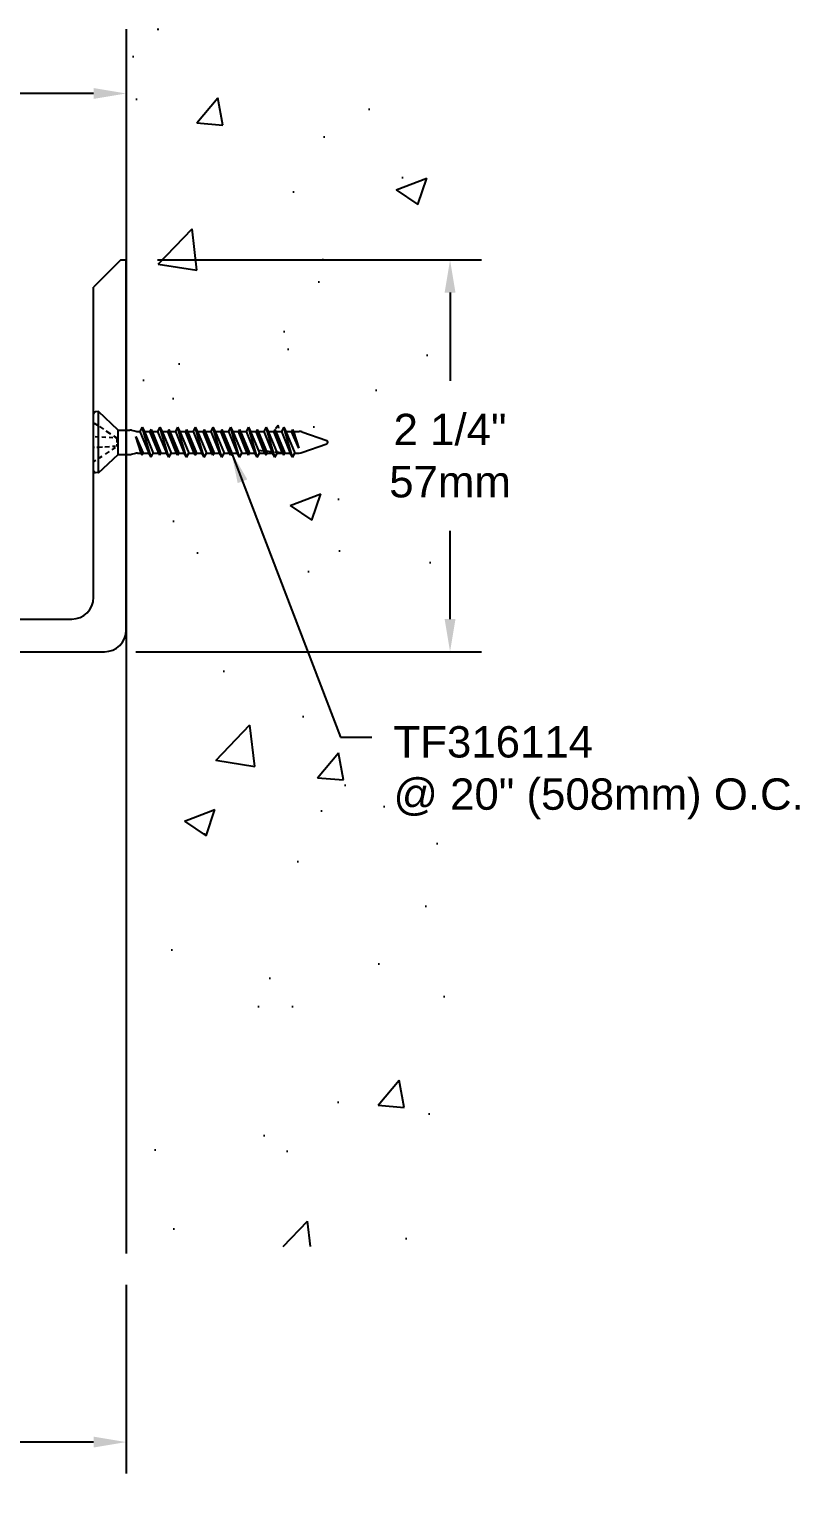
# Model space of a CAD drawing. Header units: inches. Extents: x -2.2 to 23.4, y 0.8 to 10.
# Drawn here: x 6.27 to 10.7, y 0.77 to 9.16 of the extents above; entities that cross this region are included whole.
import ezdxf

# ---------------------------------------------------------------- set-up
doc = ezdxf.new("R2010")
doc.units = ezdxf.units.IN
doc.header["$MEASUREMENT"] = 0
for name, color, linetype in [('Anchors', 4, 'Continuous'), ('Conditions', 1, 'Continuous'), ('Dimensions', 3, 'Continuous'), ('Metals', 7, 'Continuous'), ('Text', 2, 'Continuous')]:
    doc.layers.add(name, color=color, linetype=linetype)
doc.styles.add('ARIAL', font='arial.ttf')
doc.dimstyles.new('ARIAL', dxfattribs={"dimtxt": 0.18, "dimasz": 0.1875, "dimexe": 0.18, "dimexo": 0.18, "dimgap": 0.1875, "dimtad": 0, "dimtih": 1, "dimtoh": 1, "dimdec": 4, "dimzin": 0, "dimdsep": 46, "dimlunit": 4, "dimtxsty": 'ARIAL', "dimcen": 0.09, "dimadec": 0, "dimazin": 0, "dimtfac": 1, "dimtdec": 4, "dimtofl": 0, "dimtmove": 0, "dimatfit": 3, "dimfxl": 0, "dimfrac": 2, "dimtolj": 1, "dimtzin": 0, "dimarcsym": 0})
doc.dimstyles.get("Standard").update_dxf_attribs({"dimtxt": 0.125, "dimasz": 0.125, "dimexe": 0.125, "dimexo": 0.125, "dimgap": 0.125, "dimtad": 0, "dimtih": 1, "dimtoh": 1, "dimdec": 4, "dimzin": 0, "dimdsep": 46, "dimlunit": 4, "dimtxsty": 'ARIAL', "dimcen": 0.09, "dimadec": 0, "dimazin": 0, "dimtfac": 1, "dimtdec": 4, "dimtofl": 0, "dimtmove": 0, "dimatfit": 3, "dimfxl": 0, "dimfrac": 2, "dimtolj": 1, "dimtzin": 0, "dimarcsym": 0})

# ---------------------------------------------------------------- blocks, each defined once
blk = doc.blocks.new('TF-316114')
for p, q in [((-0.1634, 0), (0.1634, 0)), ((-0.1042, -0.0127), (-0.1125, 0)), ((-0.1762, -0.0285), (-0.1747, -0.0103)), ((-0.1762, -0.0285), (0.1762, -0.0285)), ((-0.1762, -0.0285), (-0.0698, -0.141)), ((-0.0815, -0.0472), (-0.0915, -0.0321)), ((-0.0533, -0.0902), (-0.0691, -0.0662)), ((-0.0308, -0.0055), (-0.0311, -0.0002)), ((-0.0297, -0.0263), (-0.0301, -0.0195)), ((-0.0284, -0.051), (-0.0294, -0.0323)), ((-0.0263, -0.091), (-0.0277, -0.065)), ((0.0274, -0.0703), (0.0286, -0.0479)), ((0.0297, -0.0255), (0.0306, -0.0085)), ((0.0662, -0.0707), (0.0485, -0.0976)), ((0.0698, -0.141), (0.1762, -0.0285)), ((0.0898, -0.0346), (0.0746, -0.0579)), ((0.1095, -0.0045), (0.0979, -0.0223)), ((0.1762, -0.0285), (0.1747, -0.0103)), ((-0.0698, -0.141), (0.0698, -0.141)), ((-0.0698, -0.141), (-0.0698, -0.2081)), ((-0.0307, -0.1248), (-0.0441, -0.1044)), ((-0.0245, -0.1261), (-0.0253, -0.1097)), ((-0.024, -0.135), (-0.0107, -0.135)), ((-0.0018, -0.135), (0.0183, -0.135)), ((0.0373, -0.1147), (0.024, -0.135)), ((0.024, -0.135), (0.0245, -0.1246)), ((0.0253, -0.1104), (0.0264, -0.0896)), ((0.0698, -0.141), (0.0698, -0.2081)), ((-0.0737, -0.2796), (0.0321, -0.2431)), ((-0.0687, -0.2177), (-0.0633, -0.2437)), ((-0.0623, -0.2734), (0.0321, -0.2431)), ((0.0321, -0.2431), (-0.0623, -0.2858)), ((0.0687, -0.2177), (0.0633, -0.2437)), ((-0.0863, -0.3304), (0.0862, -0.2796)), ((-0.0863, -0.3304), (-0.0623, -0.3175)), ((-0.0863, -0.3304), (-0.0623, -0.3433)), ((-0.0737, -0.2796), (-0.0623, -0.2734)), ((-0.0737, -0.2796), (-0.0623, -0.2858)), ((-0.0737, -0.3812), (0.0737, -0.3304)), ((-0.0623, -0.2533), (-0.0623, -0.2734)), ((0.0622, -0.2667), (-0.0623, -0.3175)), ((-0.0623, -0.2858), (-0.0623, -0.3175)), ((0.0622, -0.2925), (-0.0623, -0.3433)), ((-0.0623, -0.375), (0.0622, -0.3242)), ((0.0622, -0.2925), (0.0622, -0.3242)), ((0.0737, -0.3304), (0.0622, -0.3242)), ((0.0737, -0.3304), (0.0622, -0.3365)), ((0.0622, -0.2533), (0.0622, -0.2667)), ((0.0862, -0.2796), (0.0622, -0.2667)), ((0.0862, -0.2796), (0.0622, -0.2925)), ((-0.0863, -0.4319), (0.0862, -0.3812)), ((-0.0863, -0.4319), (-0.0623, -0.419)), ((-0.0737, -0.3812), (-0.0623, -0.375)), ((-0.0737, -0.3812), (-0.0623, -0.3873)), ((0.0622, -0.3365), (-0.0623, -0.3873)), ((-0.0623, -0.3433), (-0.0623, -0.375)), ((0.0622, -0.3682), (-0.0623, -0.419)), ((-0.0623, -0.3873), (-0.0623, -0.419)), ((0.0622, -0.3941), (-0.0623, -0.4449)), ((0.0622, -0.3365), (0.0622, -0.3682)), ((0.0862, -0.3812), (0.0622, -0.3682)), ((0.0862, -0.3812), (0.0622, -0.3941)), ((0.0622, -0.3941), (0.0622, -0.4258)), ((-0.0863, -0.4319), (-0.0623, -0.4449)), ((-0.0863, -0.5335), (0.0862, -0.4827)), ((-0.0737, -0.4827), (0.0737, -0.4319)), ((-0.0737, -0.4827), (-0.0623, -0.4766)), ((-0.0737, -0.4827), (-0.0623, -0.4889)), ((-0.0623, -0.4766), (0.0622, -0.4258)), ((0.0622, -0.4381), (-0.0623, -0.4889)), ((-0.0623, -0.4449), (-0.0623, -0.4766)), ((0.0622, -0.4698), (-0.0623, -0.5206)), ((-0.0623, -0.4889), (-0.0623, -0.5206)), ((0.0622, -0.4956), (-0.0623, -0.5464)), ((0.0737, -0.4319), (0.0622, -0.4258)), ((0.0737, -0.4319), (0.0622, -0.4381)), ((0.0622, -0.4381), (0.0622, -0.4698)), ((0.0862, -0.4827), (0.0622, -0.4698)), ((0.0862, -0.4827), (0.0622, -0.4956)), ((0.0622, -0.4956), (0.0622, -0.5273)), ((-0.0863, -0.5335), (-0.0623, -0.5206)), ((-0.0863, -0.5335), (-0.0623, -0.5464)), ((-0.0863, -0.6351), (0.0862, -0.5843)), ((-0.0737, -0.5843), (0.0737, -0.5335)), ((-0.0737, -0.5843), (-0.0623, -0.5781)), ((-0.0737, -0.5843), (-0.0623, -0.5904)), ((-0.0623, -0.5781), (0.0622, -0.5273)), ((0.0622, -0.5397), (-0.0623, -0.5904)), ((-0.0623, -0.5464), (-0.0623, -0.5781)), ((0.0622, -0.5714), (-0.0623, -0.6221)), ((0.0737, -0.5335), (0.0622, -0.5273)), ((0.0737, -0.5335), (0.0622, -0.5397)), ((0.0622, -0.5397), (0.0622, -0.5714)), ((0.0862, -0.5843), (0.0622, -0.5714)), ((0.0862, -0.5843), (0.0622, -0.5972)), ((-0.0863, -0.6351), (-0.0623, -0.6221)), ((-0.0863, -0.6351), (-0.0623, -0.648)), ((-0.0737, -0.6858), (0.0737, -0.6351)), ((-0.0623, -0.5904), (-0.0623, -0.6221)), ((0.0622, -0.5972), (-0.0623, -0.648)), ((-0.0623, -0.6797), (0.0622, -0.6289)), ((0.0622, -0.6412), (-0.0623, -0.692)), ((-0.0623, -0.648), (-0.0623, -0.6797)), ((0.0622, -0.5972), (0.0622, -0.6289)), ((0.0737, -0.6351), (0.0622, -0.6289)), ((0.0737, -0.6351), (0.0622, -0.6412)), ((0.0622, -0.6412), (0.0622, -0.6729)), ((-0.0863, -0.7366), (0.0862, -0.6858)), ((-0.0863, -0.7366), (-0.0623, -0.7237)), ((-0.0863, -0.7366), (-0.0623, -0.7495)), ((-0.0737, -0.6858), (-0.0623, -0.6797)), ((-0.0737, -0.6858), (-0.0623, -0.692)), ((-0.0737, -0.7874), (0.0737, -0.7366)), ((0.0622, -0.6729), (-0.0623, -0.7237)), ((-0.0623, -0.692), (-0.0623, -0.7237)), ((0.0622, -0.6988), (-0.0623, -0.7495)), ((-0.0623, -0.7812), (0.0622, -0.7305)), ((0.0622, -0.7428), (-0.0623, -0.7936)), ((-0.0623, -0.7495), (-0.0623, -0.7812)), ((0.0862, -0.6858), (0.0622, -0.6729)), ((0.0862, -0.6858), (0.0622, -0.6988)), ((0.0622, -0.6988), (0.0622, -0.7305)), ((0.0737, -0.7366), (0.0622, -0.7305)), ((0.0737, -0.7366), (0.0622, -0.7428)), ((0.0622, -0.7428), (0.0622, -0.7745)), ((-0.0863, -0.8382), (0.0862, -0.7874)), ((-0.0863, -0.8382), (-0.0623, -0.8253)), ((-0.0863, -0.8382), (-0.0623, -0.8511)), ((-0.0737, -0.7874), (-0.0623, -0.7812)), ((-0.0737, -0.7874), (-0.0623, -0.7936)), ((-0.0737, -0.889), (0.0737, -0.8382)), ((0.0622, -0.7745), (-0.0623, -0.8253)), ((-0.0623, -0.7936), (-0.0623, -0.8253)), ((0.0622, -0.8003), (-0.0623, -0.8511)), ((-0.0623, -0.8828), (0.0622, -0.832)), ((0.0862, -0.7874), (0.0622, -0.7745)), ((0.0862, -0.7874), (0.0622, -0.8003)), ((0.0622, -0.8003), (0.0622, -0.832)), ((0.0737, -0.8382), (0.0622, -0.832)), ((0.0737, -0.8382), (0.0622, -0.8444)), ((-0.0863, -0.9397), (0.0862, -0.889)), ((-0.0737, -0.889), (-0.0623, -0.8828)), ((-0.0737, -0.889), (-0.0623, -0.8951)), ((0.0622, -0.8444), (-0.0623, -0.8951)), ((-0.0623, -0.8511), (-0.0623, -0.8828)), ((0.0622, -0.876), (-0.0623, -0.9268)), ((-0.0623, -0.8951), (-0.0623, -0.9268)), ((0.0622, -0.9019), (-0.0623, -0.9527)), ((0.0622, -0.8444), (0.0622, -0.876)), ((0.0862, -0.889), (0.0622, -0.876)), ((0.0862, -0.889), (0.0622, -0.9019)), ((0.0622, -0.9019), (0.0622, -0.9336)), ((-0.0863, -0.9397), (-0.0623, -0.9268)), ((-0.0863, -0.9397), (-0.0623, -0.9527)), ((-0.0863, -1.0413), (0.0862, -0.9905)), ((-0.0737, -0.9905), (0.0737, -0.9397)), ((-0.0737, -0.9905), (-0.0623, -0.9844)), ((-0.0737, -0.9905), (-0.0623, -0.9967)), ((-0.0623, -0.9844), (0.0622, -0.9336)), ((0.0622, -0.9459), (-0.0623, -0.9967)), ((-0.0623, -0.9527), (-0.0623, -0.9844)), ((0.0622, -0.9776), (-0.0623, -1.0284)), ((-0.0623, -0.9967), (-0.0623, -1.0284)), ((0.0622, -1.0035), (-0.0623, -1.0542)), ((0.0737, -0.9397), (0.0622, -0.9336)), ((0.0737, -0.9397), (0.0622, -0.9459)), ((0.0622, -0.9459), (0.0622, -0.9776)), ((0.0862, -0.9905), (0.0622, -0.9776)), ((0.0862, -0.9905), (0.0622, -1.0035)), ((0.0622, -1.0035), (0.0622, -1.0351)), ((-0.0863, -1.0413), (-0.0623, -1.0284)), ((-0.0863, -1.0413), (-0.0623, -1.0542)), ((-0.0737, -1.0921), (0.0737, -1.0413)), ((-0.0737, -1.0921), (-0.0623, -1.0859)), ((-0.0623, -1.0859), (0.0622, -1.0351)), ((0.0622, -1.0475), (-0.0623, -1.0983)), ((-0.0623, -1.0542), (-0.0623, -1.0859)), ((0.0622, -1.0792), (-0.0623, -1.13)), ((0.0737, -1.0413), (0.0622, -1.0351)), ((0.0737, -1.0413), (0.0622, -1.0475)), ((0.0622, -1.0475), (0.0622, -1.0792)), ((0.0862, -1.0921), (0.0622, -1.0792)), ((-0.0863, -1.1429), (0.0862, -1.0921)), ((-0.0863, -1.1429), (-0.0623, -1.13)), ((-0.0863, -1.1429), (-0.0623, -1.1558)), ((-0.0737, -1.0921), (-0.0623, -1.0983)), ((-0.0623, -1.0983), (-0.0623, -1.13)), ((0.0622, -1.105), (-0.0623, -1.1558)), ((-0.0623, -1.1558), (-0.0623, -1.1817)), ((-0.0335, -1.1798), (0.0622, -1.1367)), ((-0.0335, -1.1798), (0.0737, -1.1429)), ((0.0622, -1.149), (-0.0335, -1.1798)), ((0.0862, -1.0921), (0.0622, -1.105)), ((0.0622, -1.105), (0.0622, -1.1367)), ((0.0737, -1.1429), (0.0622, -1.1367)), ((0.0737, -1.1429), (0.0622, -1.149)), ((0.0622, -1.149), (0.0622, -1.1817)), ((-0.0596, -1.197), (-0.0096, -1.3398)), ((0.0596, -1.197), (0.0096, -1.3398))]:
    blk.add_line(p, q)
for centre, radius, start, end in [((-0.1634, -0.0113), 0.0112, 90, 175), ((0.1634, -0.0113), 0.0112, 5, 90), ((-0.0233, -0.2081), 0.0465, 180, 191.9357), ((-0.1088, -0.2533), 0.0465, 0, 11.9357), ((0.1087, -0.2533), 0.0465, 168.0643, 180), ((0.0233, -0.2081), 0.0465, 348.0643, 0), ((-0.0158, -1.1817), 0.0465, 180, 199.30575), ((0.0158, -1.1817), 0.0465, 340.69425, 0), ((0, -1.3354), 0.0106, 204.10008, 335.89992)]:
    blk.add_arc(centre, radius, start, end)
blk = doc.blocks.new('TF316114')
blk.add_blockref('TF-316114', (0, 0))
blk = doc.blocks.new('*D6')
at = {"layer": 'Defpoints', "color": 0}
for p in [(6.8271, 9.1568), (2.8271, 8.7877), (2.8271, 5.6125)]:
    blk.add_point(p, dxfattribs=at)
at = {"layer": 'Dimensions', "color": 0, "lineweight": -2}
for p, q in [((6.8271, 8.9768), (6.8271, 8.6077)), ((2.8271, 5.7925), (2.8271, 8.9677)), ((3.0146, 8.7877), (4.2421, 8.7877)), ((6.6396, 8.7877), (5.412, 8.7877))]:
    blk.add_line(p, q, dxfattribs=at)
at = {"layer": 'Dimensions', "color": 0}
for points in [[(3.0146, 8.8189), (3.0146, 8.7564), (2.8271, 8.7877)], [(6.6396, 8.8189), (6.6396, 8.7564), (6.8271, 8.7877)]]:
    blk.add_solid(points, dxfattribs=at)
at = {"layer": 'Dimensions', "color": 0, "insert": (4.8271, 8.7877), "char_height": 0.18, "attachment_point": 5, "style": 'ARIAL'}
blk.add_mtext('\\A1;4"\\P102mm', dxfattribs=at)
blk = doc.blocks.new('*D10')
at = {"layer": 'Defpoints', "color": 0}
for p in [(3.8271, 2.1265), (6.8271, 2.1265), (6.8271, 1.0431)]:
    blk.add_point(p, dxfattribs=at)
at = {"layer": 'Dimensions', "color": 0, "lineweight": -2}
for p, q in [((3.8271, 1.9465), (3.8271, 0.8631)), ((6.8271, 1.9465), (6.8271, 0.8631)), ((4.0146, 1.0431), (4.8043, 1.0431)), ((6.6396, 1.0431), (5.8498, 1.0431))]:
    blk.add_line(p, q, dxfattribs=at)
at = {"layer": 'Dimensions', "color": 0}
for points in [[(4.0146, 1.0744), (4.0146, 1.0119), (3.8271, 1.0431)], [(6.6396, 1.0744), (6.6396, 1.0119), (6.8271, 1.0431)]]:
    blk.add_solid(points, dxfattribs=at)
at = {"layer": 'Dimensions', "color": 0, "insert": (5.3271, 1.0431), "char_height": 0.18, "attachment_point": 5, "style": 'ARIAL'}
blk.add_mtext('\\A1;3"\\P76mm', dxfattribs=at)
blk = doc.blocks.new('*D12')
at = {"layer": 'Defpoints', "color": 0}
for p in [(6.8271, 7.8318), (6.7021, 5.5818), (8.6869, 5.5818)]:
    blk.add_point(p, dxfattribs=at)
at = {"layer": 'Dimensions', "color": 0, "lineweight": -2}
for p, q in [((7.0071, 7.8318), (8.8669, 7.8318)), ((8.6869, 7.6443), (8.6869, 7.1374)), ((8.6869, 5.7693), (8.6869, 6.2762)), ((6.8821, 5.5818), (8.8669, 5.5818))]:
    blk.add_line(p, q, dxfattribs=at)
at = {"layer": 'Dimensions', "color": 0}
for points in [[(8.6556, 7.6443), (8.7181, 7.6443), (8.6869, 7.8318)], [(8.6556, 5.7693), (8.7181, 5.7693), (8.6869, 5.5818)]]:
    blk.add_solid(points, dxfattribs=at)
at = {"layer": 'Dimensions', "color": 0, "insert": (8.6869, 6.7068), "char_height": 0.18, "attachment_point": 5, "style": 'ARIAL'}
blk.add_mtext('\\A1;2 1/4"\\P57mm', dxfattribs=at)
blk = doc.blocks.new('PLATE4')
at = {"layer": 'Metals'}
for p, q in [((6.7958, 7.8318), (6.6396, 7.6756)), ((6.7958, 7.8318), (6.8271, 7.8318)), ((6.8271, 5.7068), (6.8271, 7.8318)), ((6.6396, 5.8943), (6.6396, 7.6756)), ((2.8271, 5.6125), (2.9839, 5.7693)), ((2.9839, 5.7693), (6.5146, 5.7693)), ((2.8271, 5.5818), (2.8271, 5.6125)), ((2.8271, 5.5818), (6.7021, 5.5818))]:
    blk.add_line(p, q, dxfattribs=at)
for centre in [(6.5146, 5.8943), (6.7021, 5.7068)]:
    blk.add_arc(centre, 0.125, 270, 0, dxfattribs=at)

msp = doc.modelspace()

# ---------------------------------------------------------------- hatches: boundary and pattern name
at = {"layer": 'Conditions'}
h = msp.add_hatch(dxfattribs=at)
h.set_pattern_fill('AR-CONC', color=256, scale=0.25, style=0)
h.paths.add_polyline_path([(8.65397, 9.15684), (6.82706, 9.15684), (6.82706, 6.87176), (6.84501, 6.87176), (6.87574, 6.86527, 0.0521265), (6.88536, 6.86426), (6.89873, 6.86426), (6.91165, 6.88826), (6.92458, 6.86426), (6.95627, 6.86426), (6.96243, 6.87571), (6.9686, 6.86426), (7.00029, 6.86426), (7.01321, 6.88826), (7.02614, 6.86426), (7.05783, 6.86426), (7.064, 6.87571), (7.07016, 6.86426), (7.10185, 6.86426), (7.11478, 6.88826), (7.1277, 6.86426), (7.15939, 6.86426), (7.16556, 6.87571), (7.17172, 6.86426), (7.20341, 6.86426), (7.21634, 6.88826), (7.22926, 6.86426), (7.26096, 6.86426), (7.26712, 6.87571), (7.27328, 6.86426), (7.30498, 6.86426), (7.3179, 6.88826), (7.33083, 6.86426), (7.36252, 6.86426), (7.36868, 6.87571), (7.37485, 6.86426), (7.40654, 6.86426), (7.41946, 6.88826), (7.43239, 6.86426), (7.46408, 6.86426), (7.47025, 6.87571), (7.47641, 6.86426), (7.5081, 6.86426), (7.52103, 6.88826), (7.53395, 6.86426), (7.56564, 6.86426), (7.57181, 6.87571), (7.57797, 6.86426), (7.60966, 6.86426), (7.62259, 6.88826), (7.63551, 6.86426), (7.66721, 6.86426), (7.67337, 6.87571), (7.67953, 6.86426), (7.71123, 6.86426), (7.72415, 6.88826), (7.73708, 6.86426), (7.76877, 6.86426), (7.77493, 6.87571), (7.7811, 6.86426), (7.82163, 6.86426), (7.97014, 6.81224, -0.7741233), (7.97014, 6.79179), (7.82163, 6.73976), (7.78786, 6.73976), (7.77493, 6.71576), (7.76201, 6.73976), (7.73032, 6.73976), (7.72415, 6.72832), (7.71799, 6.73976), (7.6863, 6.73976), (7.67337, 6.71576), (7.66045, 6.73976), (7.62875, 6.73976), (7.62259, 6.72832), (7.61643, 6.73976), (7.58473, 6.73976), (7.57181, 6.71576), (7.55888, 6.73976), (7.52719, 6.73976), (7.52103, 6.72832), (7.51486, 6.73976), (7.48317, 6.73976), (7.47025, 6.71576), (7.45732, 6.73976), (7.42563, 6.73976), (7.41946, 6.72832), (7.4133, 6.73976), (7.38161, 6.73976), (7.36868, 6.71576), (7.35576, 6.73976), (7.32407, 6.73976), (7.3179, 6.72832), (7.31174, 6.73976), (7.28005, 6.73976), (7.26712, 6.71576), (7.2542, 6.73976), (7.2225, 6.73976), (7.21634, 6.72832), (7.21018, 6.73976), (7.17848, 6.73976), (7.16556, 6.71576), (7.15263, 6.73976), (7.12094, 6.73976), (7.11478, 6.72832), (7.10861, 6.73976), (7.07692, 6.73976), (7.064, 6.71576), (7.05107, 6.73976), (7.01938, 6.73976), (7.01321, 6.72832), (7.00705, 6.73976), (6.97536, 6.73976), (6.96243, 6.71576), (6.94951, 6.73976), (6.91782, 6.73976), (6.91165, 6.72832), (6.90549, 6.73976), (6.88536, 6.73976, 0.0521265), (6.87574, 6.73876), (6.84501, 6.73226), (6.82706, 6.73226), (6.82706, 2.16609), (8.65397, 2.16609)])
h.paths.add_polyline_path([(7.97181, 6.81165), (7.97014, 6.81224, -0.0418628)], flags=16)
h.paths.add_polyline_path([(7.528, 7.44751), (8.1675, 7.44751), (8.1675, 7.25737), (7.528, 7.25737)], flags=24)

# ---------------------------------------------------------------- linework, layer by layer
msp.add_line((6.82706, 9.15684), (6.82706, 2.12647), dxfattribs=at)

# ---------------------------------------------------------------- block references
at = {"layer": 'Anchors', "rotation": 90}
msp.add_blockref('TF316114', (6.63956, 6.78489), dxfattribs=at)
at = {"layer": 'Conditions'}
msp.add_blockref('PLATE4', (0, 0), dxfattribs=at)

# ---------------------------------------------------------------- texts
at = {"layer": 'Text', "insert": (8.36196, 5.15435), "char_height": 0.18, "width": 4, "attachment_point": 1, "style": 'ARIAL'}
msp.add_mtext('\\A1;TF316114\\P@ 20" (508mm) O.C.', dxfattribs=at)

# ---------------------------------------------------------------- dimensions: what is measured, and where the dimension line sits
at = {"layer": 'Dimensions'}
for base, p1, p2, text, picture, middle in [((2.82706, 8.78769), (6.82706, 9.15684), (2.82706, 5.61251), '<>\\P102mm', '*D6', (4.82706, 8.78769)), ((6.82706, 1.04311), (3.82706, 2.12647), (6.82706, 2.12647), '<>\\P76mm', '*D10', (5.32706, 1.04311))]:
    dim = msp.add_linear_dim(base=base, p1=p1, p2=p2, text=text, dimstyle='ARIAL', override={"dimpost": '\\X'}, dxfattribs=at)
    dim.commit()
    dim.dimension.update_dxf_attribs({"geometry": picture, "text_midpoint": middle})
dim = msp.add_linear_dim(base=(8.68688, 5.5818), p1=(6.82706, 7.8318), p2=(6.70206, 5.5818), angle=90, text='<>\\P57mm', dimstyle='ARIAL', override={"dimpost": '\\X'}, dxfattribs=at)
dim.commit()
dim.dimension.update_dxf_attribs({"geometry": '*D12', "text_midpoint": (8.68688, 6.7068), "dimtype": 160})

# ---------------------------------------------------------------- leaders
at = {"layer": 'Text', "annotation_type": 0, "has_hookline": 1, "hookline_direction": 0, "text_width": 2.32121}
msp.add_leader([(7.43056, 6.72894), (8.05696, 5.09185), (8.23696, 5.09185)], dimstyle='Standard', override={"dimasz": 0.18, "dimgap": 0.125, "dimtad": 0}, dxfattribs=at)

doc.saveas('drawing.dxf')
